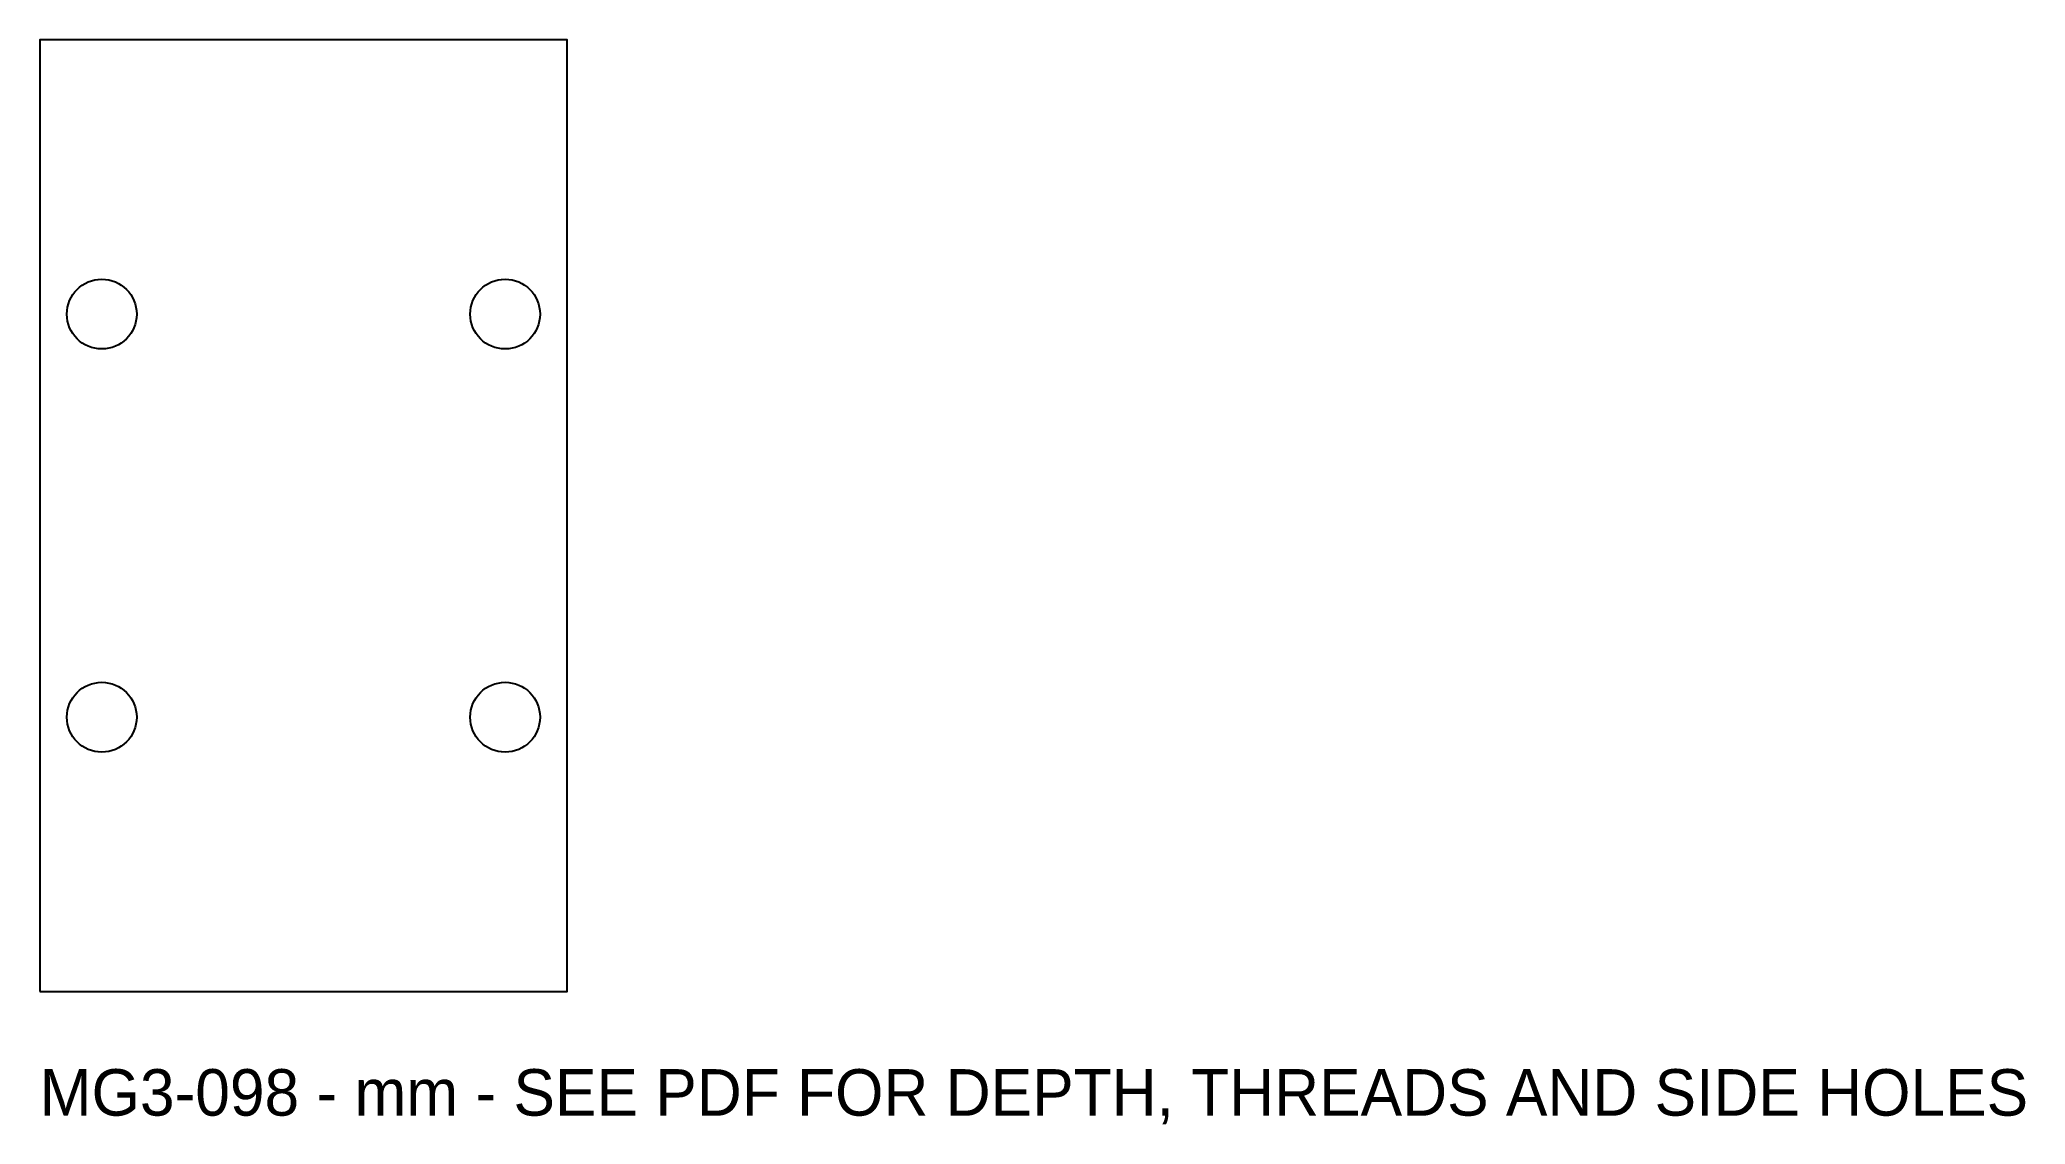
# Model space of a CAD drawing. Header units: millimetres. Extents: x 0 to 128, y -9 to 61.
import ezdxf

# ---------------------------------------------------------------- set-up
doc = ezdxf.new("R2010")
doc.units = ezdxf.units.MM
for name, color, linetype in [('NOTES', 2, 'Continuous'), ('OUTLINE', 7, 'Continuous'), ('THROUGH', 3, 'Continuous')]:
    doc.layers.add(name, color=color, linetype=linetype)

msp = doc.modelspace()

# ---------------------------------------------------------------- linework, layer by layer
at = {"layer": 'OUTLINE'}
msp.add_lwpolyline([(0, 0), (34, 0), (34, 61.4), (0, 61.4)], close=True, dxfattribs=at)
at = {"layer": 'THROUGH'}
for centre in [(4, 43.7), (30, 43.7), (4, 17.7), (30, 17.7)]:
    msp.add_circle(centre, 2.25, dxfattribs=at)

# ---------------------------------------------------------------- texts
at = {"layer": 'NOTES'}
msp.add_text('MG3-098 - mm - SEE PDF FOR DEPTH, THREADS AND SIDE HOLES', height=3, dxfattribs=at).set_placement((0, -8))

doc.saveas('drawing.dxf')
